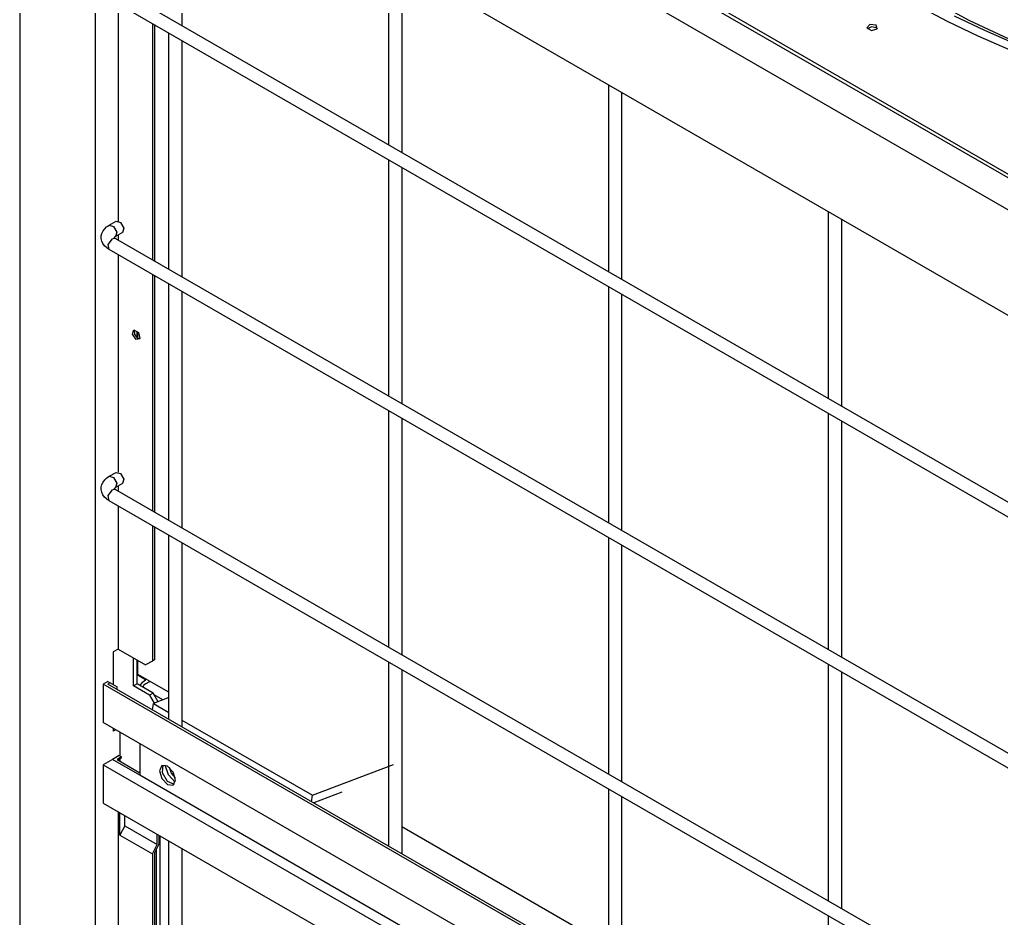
# Model space of a CAD drawing. Extents: x 594 to 813, y 174 to 240.
# Drawn here: x 755.137 to 756.657, y 204.644 to 206.036 of the extents above; entities that cross this region are included whole.
import ezdxf

# ---------------------------------------------------------------- set-up
doc = ezdxf.new("R2010")
doc.units = 0
doc.header["$MEASUREMENT"] = 0
doc.layers.add('AC.REF(S). PIPING', color=3, linetype='CONTINUOUS', lineweight=30)
doc.layers.add('LG-Product', color=3, linetype='CONTINUOUS')

# ---------------------------------------------------------------- blocks, each defined once
blk = doc.blocks.new('UW1-4')
at = {"layer": 'LG-Product', "color": 3, "linetype": 'Continuous'}
for p, q in [((3823.36, 4601.71), (3823.36, 4010.68)), ((3806.71, 4597.95), (3593.21, 4474.68)), ((3382.52, 4352.43), (3801.73, 4594.46)), ((3811.66, 4595.28), (3811.66, 4003.92)), ((3805.99, 4592), (3386.78, 4349.97)), ((3381.46, 4330.52), (3811.31, 4578.69)), ((3798.24, 4571.15), (3798.24, 4542.21)), ((3764.2, 4551.49), (3764.2, 4522.55)), ((3766.2, 4523.71), (3766.2, 4552.65)), ((3808.5, 4548.13), (3383.26, 4302.62)), ((3685.27, 4547.93), (3676.41, 4543.03)), ((3384.27, 4300.88), (3809.5, 4546.39)), ((3808.11, 4545.59), (3808.11, 4511.92)), ((3678.66, 4543.72), (3673.98, 4541.49)), ((3679.67, 4542.82), (3684.2, 4545.2)), ((3676.41, 4543.03), (3666.85, 4538.59)), ((3674.96, 4540.56), (3679.67, 4542.82)), ((3690.57, 4541.69), (3690.72, 4542.26)), ((3690.72, 4542.26), (3691.71, 4542.36)), ((3691.71, 4542.36), (3692.17, 4541.84)), ((3802.51, 4542.35), (3802.51, 4505.77)), ((3802.79, 4542.52), (3802.79, 4505.93)), ((3673.98, 4541.49), (3669.14, 4539.37)), ((3690.55, 4541.71), (3690.62, 4541.79)), ((3691.46, 4541.43), (3690.57, 4541.69)), ((3690.62, 4541.79), (3690.72, 4541.86)), ((3690.72, 4541.86), (3691.48, 4541.99)), ((3692.17, 4541.84), (3691.46, 4541.43)), ((3691.48, 4541.99), (3692.1, 4541.71)), ((3800.25, 4504.46), (3800.25, 4541.05)), ((3670.1, 4538.42), (3674.96, 4540.56)), ((3798.24, 4539.89), (3798.24, 4503.31)), ((3730.15, 4531.84), (3730.15, 4502.89)), ((3732.16, 4504.05), (3732.16, 4533)), ((3766.2, 4484.8), (3766.2, 4521.39)), ((3764.2, 4520.23), (3764.2, 4483.65)), ((3698.11, 4484.4), (3698.11, 4513.34)), ((3696.1, 4512.18), (3696.1, 4483.24)), ((3808.44, 4511.89), (3807.75, 4511.7)), ((3809.5, 4511.27), (3808.44, 4511.89)), ((3807.75, 4511.7), (3807.25, 4510.84)), ((3807.25, 4510.84), (3807.44, 4510.15)), ((3808.82, 4511.09), (3808.32, 4510.22)), ((3809.5, 4511.27), (3808.82, 4511.09)), ((3809.71, 4511.14), (3809.5, 4511.27)), ((3809.9, 4511), (3809.71, 4511.14)), ((3810.2, 4510.71), (3809.9, 4511)), ((3810.45, 4510.38), (3810.2, 4510.71)), ((3810.63, 4510.01), (3810.45, 4510.38)), ((3808.5, 4509.23), (3383.26, 4263.72)), ((3807.44, 4510.15), (3808.5, 4509.54)), ((3808.11, 4509.76), (3808.11, 4509)), ((3808.32, 4510.22), (3808.5, 4509.54)), ((3808.5, 4509.54), (3808.61, 4509.46)), ((3808.73, 4509.27), (3808.5, 4509.23)), ((3808.55, 4509.26), (3808.5, 4509.23)), ((3808.6, 4509.29), (3808.55, 4509.26)), ((3808.68, 4509.36), (3808.6, 4509.29)), ((3808.61, 4509.46), (3808.69, 4509.4)), ((3808.73, 4509.41), (3808.68, 4509.36)), ((3808.69, 4509.4), (3808.71, 4509.37)), ((3808.74, 4509.42), (3808.73, 4509.41)), ((3809, 4509.18), (3808.73, 4509.27)), ((3809.66, 4508.29), (3809, 4509.18)), ((3810.47, 4508.42), (3810.65, 4508.82)), ((3810.72, 4509.61), (3810.63, 4510.01)), ((3810.65, 4508.82), (3810.73, 4509.21)), ((3810.73, 4509.21), (3810.72, 4509.61)), ((3384.27, 4261.98), (3809.5, 4507.49)), ((3809.5, 4507.49), (3809.66, 4508.29)), ((3809.5, 4507.49), (3809.89, 4507.75)), ((3809.89, 4507.75), (3810.22, 4508.06)), ((3810.22, 4508.06), (3810.47, 4508.42)), ((3808.11, 4506.69), (3808.11, 4473.01)), ((3802.51, 4503.45), (3802.51, 4466.86)), ((3802.79, 4503.62), (3802.79, 4467.03)), ((3732.16, 4465.15), (3732.16, 4501.74)), ((3800.25, 4465.56), (3800.25, 4502.15)), ((3730.15, 4500.58), (3730.15, 4463.99)), ((3798.24, 4500.99), (3798.24, 4464.4)), ((3804.96, 4494.63), (3804.74, 4493.72)), ((3804.74, 4493.72), (3805.31, 4493.57)), ((3804.77, 4493.65), (3804.9, 4493.68)), ((3804.9, 4493.68), (3805.03, 4493.74)), ((3805.67, 4495.04), (3804.96, 4494.63)), ((3805.03, 4493.74), (3805.54, 4494.36)), ((3805.06, 4493.75), (3805.06, 4494.75)), ((3805.17, 4493.84), (3805.17, 4494.87)), ((3805.31, 4493.57), (3805.89, 4494.39)), ((3805.54, 4494.36), (3805.57, 4495.05)), ((3805.89, 4494.39), (3805.67, 4495.04)), ((3698.11, 4445.49), (3698.11, 4482.08)), ((3766.2, 4445.9), (3766.2, 4482.49)), ((3696.1, 4480.92), (3696.1, 4444.33)), ((3764.2, 4481.33), (3764.2, 4444.74)), ((3807.75, 4472.8), (3807.25, 4471.93)), ((3808.44, 4472.98), (3807.75, 4472.8)), ((3809.5, 4472.37), (3808.44, 4472.98)), ((3809.5, 4472.37), (3808.82, 4472.18)), ((3809.71, 4472.24), (3809.5, 4472.37)), ((3807.25, 4471.93), (3807.44, 4471.25)), ((3807.44, 4471.25), (3808.5, 4470.63)), ((3808.11, 4470.86), (3808.11, 4470.1)), ((3808.82, 4472.18), (3808.32, 4471.31)), ((3808.32, 4471.31), (3808.5, 4470.63)), ((3809.9, 4472.1), (3809.71, 4472.24)), ((3810.2, 4471.81), (3809.9, 4472.1)), ((3810.45, 4471.47), (3810.2, 4471.81)), ((3810.63, 4471.1), (3810.45, 4471.47)), ((3810.72, 4470.71), (3810.63, 4471.1)), ((3808.5, 4470.32), (3383.26, 4224.81)), ((3808.5, 4470.63), (3808.61, 4470.55)), ((3808.73, 4470.37), (3808.5, 4470.32)), ((3808.55, 4470.35), (3808.5, 4470.32)), ((3808.6, 4470.38), (3808.55, 4470.35)), ((3808.68, 4470.45), (3808.6, 4470.38)), ((3808.61, 4470.55), (3808.69, 4470.49)), ((3808.73, 4470.5), (3808.68, 4470.45)), ((3808.69, 4470.49), (3808.71, 4470.47)), ((3808.74, 4470.52), (3808.73, 4470.5)), ((3809, 4470.27), (3808.73, 4470.37)), ((3809.66, 4469.39), (3809, 4470.27)), ((3809.5, 4468.58), (3809.66, 4469.39)), ((3810.22, 4469.16), (3810.47, 4469.51)), ((3810.47, 4469.51), (3810.65, 4469.91)), ((3810.65, 4469.91), (3810.73, 4470.31)), ((3810.73, 4470.31), (3810.72, 4470.71)), ((3384.27, 4223.07), (3809.5, 4468.58)), ((3808.11, 4467.78), (3808.11, 4445.6)), ((3809.5, 4468.58), (3809.89, 4468.85)), ((3809.89, 4468.85), (3810.22, 4469.16)), ((3802.79, 4464.71), (3802.79, 4443.75)), ((3800.25, 4434.71), (3800.25, 4463.24)), ((3802.51, 4464.55), (3802.51, 4443.92)), ((3730.15, 4461.67), (3730.15, 4425.09)), ((3732.16, 4426.25), (3732.16, 4462.83)), ((3798.24, 4462.09), (3798.24, 4433.55)), ((3808.11, 4445.6), (3803.86, 4443.14)), ((3808.11, 4445.6), (3808.89, 4445.15)), ((3808.89, 4445.15), (3808.89, 4440.11)), ((3766.2, 4415.05), (3766.2, 4443.59)), ((3802.51, 4443.92), (3802.79, 4443.75)), ((3802.79, 4443.75), (3803.86, 4443.14)), ((3805.06, 4441.67), (3805.06, 4443.83)), ((3805.17, 4440.21), (3805.17, 4443.9)), ((3805.74, 4439.88), (3805.74, 4444.23)), ((3696.1, 4442.02), (3696.1, 4405.43)), ((3698.11, 4406.59), (3698.11, 4443.18)), ((3764.2, 4442.43), (3764.2, 4413.89)), ((3800.25, 4438.9), (3805.05, 4441.67)), ((3803.88, 4440.19), (3803.19, 4440.59)), ((3803.75, 4440.92), (3803.88, 4440.85)), ((3803.88, 4440.85), (3805.17, 4441.59)), ((3804.34, 4440.47), (3803.88, 4440.85)), ((3804.71, 4439.95), (3804.34, 4440.47)), ((3809.36, 4440.38), (3808.29, 4439.76)), ((3809.71, 4440.58), (3809.36, 4440.38)), ((3809.36, 4440.38), (3809.71, 4440.17)), ((3809.71, 4440.58), (3810.42, 4440.17)), ((3380.57, 4192), (3810.42, 4440.17)), ((3381.11, 4192.72), (3809.71, 4440.17)), ((3802.69, 4438.78), (3805.17, 4440.21)), ((3803.26, 4438.45), (3805.74, 4439.88)), ((3803.88, 4440.19), (3804.12, 4439.99)), ((3804.12, 4439.99), (3804.31, 4439.72)), ((3805.17, 4440.21), (3805.74, 4439.88)), ((3808.29, 4439.35), (3808.29, 4439.76)), ((3810.42, 4440.17), (3810.42, 4434.23)), ((3800.25, 4438.09), (3802.66, 4437.17)), ((3801.17, 4437.74), (3802.55, 4438.53)), ((3801.92, 4437.45), (3802.69, 4438.78)), ((3803.26, 4438.45), (3802.54, 4437.21)), ((3802.69, 4438.78), (3803.26, 4438.45)), ((3802.66, 4437.17), (3800.25, 4435.77)), ((3802.8, 4436.18), (3802.66, 4437.17)), ((3798.24, 4434.61), (3778.01, 4422.94)), ((3380.57, 4186.06), (3810.42, 4434.23)), ((3808.47, 4433.11), (3808.89, 4432.86)), ((3808.89, 4433.19), (3808.75, 4433.27)), ((3808.89, 4433.35), (3808.89, 4432.86)), ((3807.83, 4432.74), (3807.83, 4429.05)), ((3804.74, 4430.96), (3804.74, 4426.04)), ((3808.29, 4428.5), (3804.74, 4426.45)), ((3804.74, 4426.04), (3809, 4428.5)), ((3807.94, 4429.11), (3807.58, 4428.91)), ((3807.58, 4428.91), (3808.29, 4428.5)), ((3807.58, 4428.74), (3807.58, 4428.91)), ((3807.58, 4428.74), (3808.14, 4428.41)), ((3807.83, 4428.6), (3807.83, 4428.23)), ((3807.94, 4429.11), (3809, 4428.5)), ((3809, 4428.5), (3810.42, 4427.68)), ((3810.42, 4427.68), (3380.57, 4179.51)), ((3778.01, 4422.94), (3765.48, 4427.73)), ((3799.61, 4426.55), (3800.49, 4427.48)), ((3800.22, 4427.29), (3799.9, 4426.38)), ((3800.32, 4426.14), (3800.83, 4427.62)), ((3800.49, 4427.48), (3801.37, 4427.56)), ((3801.17, 4427.63), (3801.31, 4426.46)), ((3801.37, 4427.56), (3801.73, 4426.76)), ((3801.73, 4426.76), (3801.37, 4425.54)), ((3810.42, 4427.68), (3810.42, 4421.74)), ((3384.83, 4183.6), (3804.74, 4426.04)), ((3799.25, 4425.33), (3799.61, 4426.55)), ((3799.61, 4424.52), (3799.25, 4425.33)), ((3799.9, 4426.38), (3799.28, 4425.65)), ((3799.3, 4424.96), (3800.32, 4426.14)), ((3801.37, 4425.54), (3800.49, 4424.61)), ((3801.31, 4426.46), (3800.54, 4425.12)), ((3732.16, 4395.4), (3732.16, 4423.93)), ((3800.54, 4425.12), (3799.45, 4424.66)), ((3800.49, 4424.61), (3799.61, 4424.52)), ((3730.15, 4422.77), (3730.15, 4394.24)), ((3773.46, 4423.43), (3777.82, 4421.76)), ((3778.15, 4421.95), (3778.01, 4422.94)), ((3810.42, 4421.74), (3380.57, 4173.57)), ((3807.09, 4418.22), (3807.09, 4419.82)), ((3807.83, 4416.77), (3807.83, 4420.25)), ((3808.11, 4420.41), (3808.11, 4380.25)), ((3732.15, 4399.58), (3764.19, 4418.08)), ((3807.09, 4418.22), (3802.05, 4415.31)), ((3807.09, 4418.22), (3807.83, 4416.77)), ((3801.62, 4373.59), (3801.62, 4416.66)), ((3801.77, 4415.48), (3801.77, 4416.75)), ((3802.05, 4415.31), (3802.05, 4416.91)), ((3807.83, 4416.77), (3802.79, 4413.86)), ((3798.24, 4414.71), (3798.24, 4371.64)), ((3800.25, 4372.8), (3800.25, 4415.87)), ((3801.77, 4415.48), (3802.51, 4414.02)), ((3802.79, 4413.86), (3802.05, 4415.31)), ((3802.19, 4373.92), (3802.19, 4414.64)), ((3802.51, 4414.02), (3802.51, 4374.11)), ((3802.79, 4413.86), (3802.79, 4374.27)), ((3698.11, 4375.74), (3698.11, 4404.27))]:
    blk.add_line(p, q, dxfattribs=at)
blk = doc.blocks.new('A$C5B2C3915')
at = {"layer": 'LG-Product', "xscale": -1}
blk.add_blockref('UW1-4', (3895.38, -4026.948), dxfattribs=at)

msp = doc.modelspace()

# ---------------------------------------------------------------- block references
at = {"layer": 'AC.REF(S). PIPING', "linetype": 'Continuous', "xscale": 0.0099999999999909, "yscale": 0.0099999999999909, "zscale": 0.0099999999999909}
msp.add_blockref('A$C5B2C3915', (754.4172, 200.8743), dxfattribs=at)

doc.saveas('drawing.dxf')
